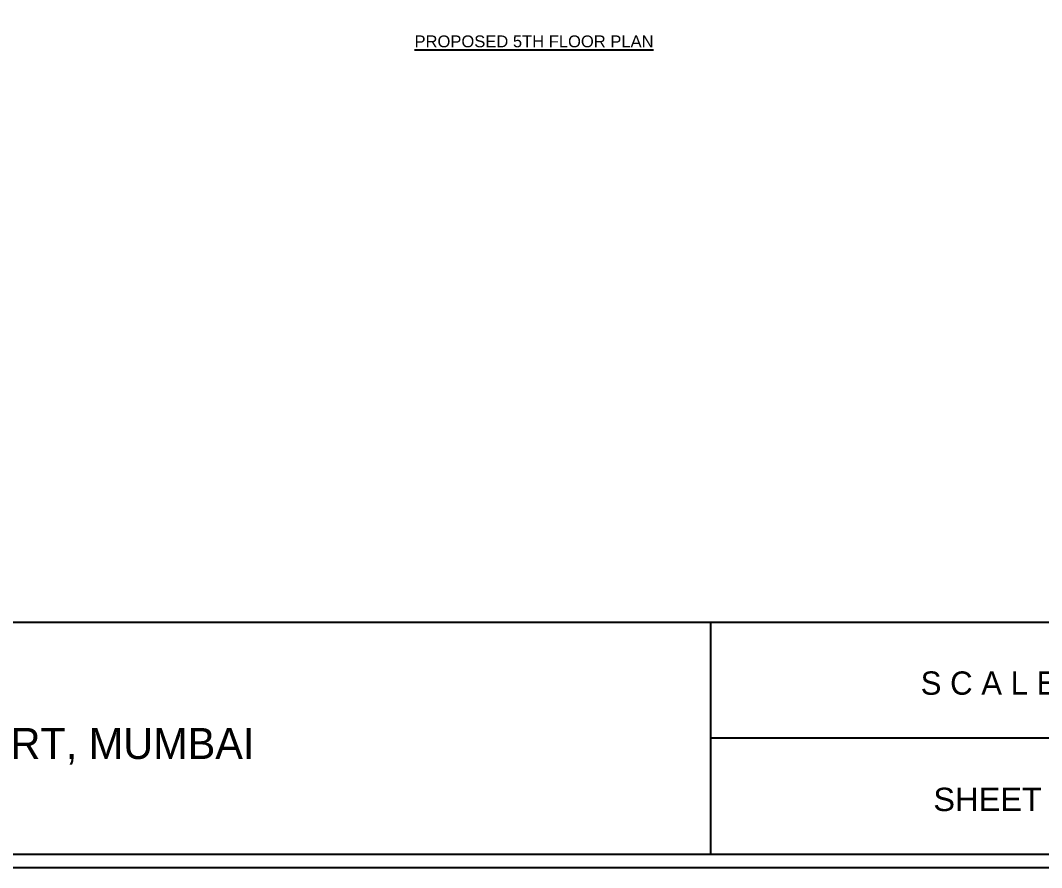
# Model space of a CAD drawing. Header units: millimetres. Extents: x -634016 to -633680, y -35980 to -35884.
# Drawn here: x -633791.2 to -633739.4, y -35980 to -35937.1 of the extents above; entities that cross this region are included whole.
import ezdxf
from ezdxf.enums import TextEntityAlignment as Align

# ---------------------------------------------------------------- set-up
doc = ezdxf.new("R2010")
doc.units = ezdxf.units.MM
doc.header["$LTSCALE"] = 200
doc.header["$MEASUREMENT"] = 0
doc.layers.get('0').update_dxf_attribs({"linetype": 'CONTINUOUS'})
doc.layers.add('LEGEND', color=3, linetype='CONTINUOUS', lineweight=25)
doc.layers.add('Text', color=7, linetype='CONTINUOUS', lineweight=100)
doc.styles.add('style1', font='arial.ttf', dxfattribs={"height": 6})
doc.styles.add('style5', font='sanss___.ttf')

msp = doc.modelspace()

# ---------------------------------------------------------------- linework, layer by layer
for p, q in [((-633680.867, -35967.627), (-633846.791, -35967.627)), ((-633756.207, -35979.355), (-633756.207, -35967.627)), ((-633727.959, -35973.491), (-633756.207, -35973.491))]:
    msp.add_line(p, q)
for points in [[(-633680.187, -35980.035), (-633680.187, -35884.139), (-633847.473, -35884.139), (-633847.473, -35980.035)], [(-633680.867, -35979.355), (-633680.867, -35884.819), (-633846.793, -35884.819), (-633846.793, -35979.355)]]:
    msp.add_lwpolyline(points, close=True)

# ---------------------------------------------------------------- texts
at = {"layer": 'LEGEND', "color": 7, "style": 'style1'}
msp.add_text('%%UPROPOSED 5TH FLOOR PLAN', height=0.6, dxfattribs=at).set_placement((-633765.156, -35938.203), align=Align.MIDDLE_CENTER)
at = {"layer": 'Text', "linetype": 'Continuous', "attachment_point": 2}
for s, insert, char_height, width in [('{\\fCentury Gothic|b0|i0|c0|p34;S C A L E   -   1   :   1 0 0}', (-633736.799, -35970.104), 1.18004, 27.64522), ('{\\fCentury Gothic|b0|i0|c0|p34;THE BOMBAY GYMKHANA LTD. - SQUASH COURT, MUMBAI}', (-633809.219, -35972.968), 1.56884, 87.77187)]:
    msp.add_mtext(s, dxfattribs=dict(at, insert=insert, char_height=char_height, width=width))
at = {"layer": 'Text', "linetype": 'Continuous', "insert": (-633738.654, -35975.993), "char_height": 1.18004, "width": 27.64522, "attachment_point": 2, "style": 'style5'}
msp.add_mtext('SHEET  NO.  :  2', dxfattribs=at)

doc.saveas('drawing.dxf')
